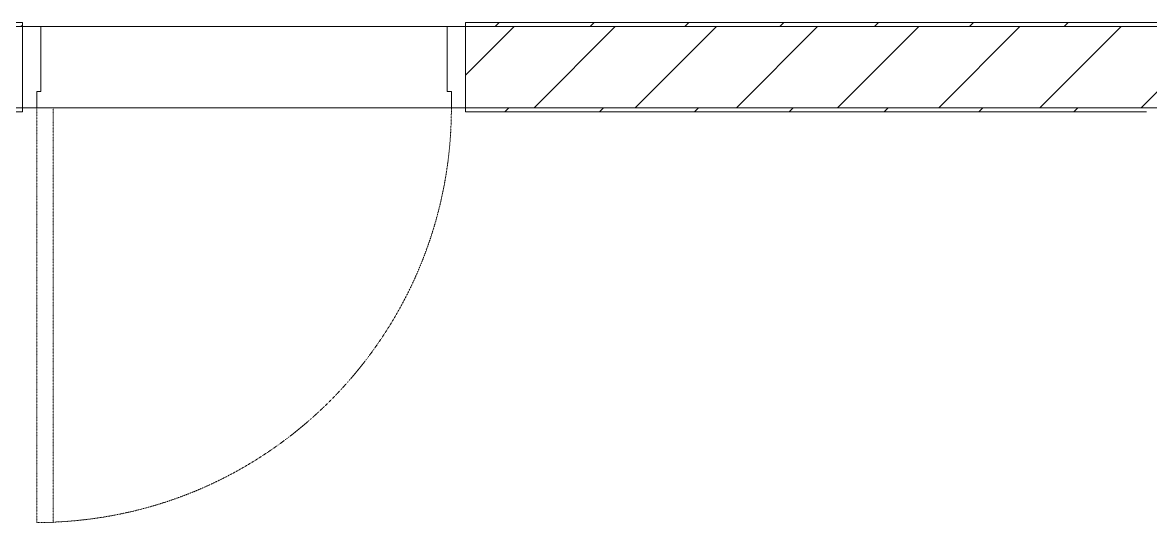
# Model space of a CAD drawing. Header units: millimetres. Extents: x 5359 to 218750, y -16347 to 109893.
# Drawn here: x 100278 to 103053, y 32317 to 33547 of the extents above; entities that cross this region are included whole.
import ezdxf

# ---------------------------------------------------------------- set-up
doc = ezdxf.new("R2010")
doc.units = ezdxf.units.MM
doc.linetypes.add('Grid Line', pattern=[22.225, 12.7, -3.175, 3.175, -3.175])
doc.linetypes.add('NET VAN', pattern=[1.06, 0.53, -0.53])
for name, color, linetype, lineweight in [('0-1', 7, 'Continuous', 5), ('A-DETL-GENF-2', 9, 'NET VAN', 9), ('A-DOOR', 31, 'Continuous', 9), ('A-DOOR-FRAM', 31, 'Continuous', 9), ('A-FLOR-1', 9, 'Continuous', 9), ('A-WALL', 113, 'Continuous', 9), ('A-WALL-3', 113, 'Continuous', 18), ('A-WALL-PATT-2', 9, 'Continuous', 9), ('A-WALL-PATT-3', 111, 'Continuous', 9), ('I-WALL-1', 53, 'Continuous', 18), ('I-WALL-3', 2, 'Continuous', 18), ('S-GRID-1', 1, 'Grid Line', 9)]:
    doc.layers.add(name, color=color, linetype=linetype, lineweight=lineweight)
pattern_1 = [(45, (0, 0), (-116.67262, 116.67262), [])]

# ---------------------------------------------------------------- blocks, each defined once
blk = doc.blocks.new('NCV_TKTC_TANG 1_rvt-1-TKCS_MB ĐỊNH VỊ CỔNG-HÀNG RÀO')
at = {"layer": 'A-WALL-PATT-2'}
h = blk.add_hatch(dxfattribs=at)
h.set_pattern_fill('FP_3', color=256, style=0, pattern_type=2)
h.set_pattern_definition(pattern_1)
h.paths.add_polyline_path([(100187.6, 33326.9), (100277.6, 33326.9), (100277.6, 33336.9), (100177.6, 33336.9), (100177.6, 33326.9)])
h.paths.add_polyline_path([(101376.3, 33326.9), (103052.6, 33326.9), (103052.6, 33336.9), (101367.6, 33336.9), (101367.6, 33326.9)])
at = {"layer": 'A-FLOR-1'}
for p, q in [((101322.6, 33536.9), (100322.6, 33536.9)), ((101332.6, 33336.9), (100312.6, 33336.9)), ((100312.6, 33336.9), (101332.6, 33336.9))]:
    blk.add_line(p, q, dxfattribs=at)
at = {"layer": 'I-WALL-1'}
for p, q in [((100277.6, 33336.9), (100177.6, 33336.9)), ((100277.6, 33326.9), (100277.6, 33336.9)), ((103052.6, 33336.9), (101367.6, 33336.9)), ((101367.6, 33336.9), (101367.6, 33326.9)), ((100187.6, 33326.9), (100277.6, 33326.9)), ((101367.6, 33326.9), (103042.6, 33326.9))]:
    blk.add_line(p, q, dxfattribs=at)
blk = doc.blocks.new('FD_05 - FD_05-1000x2200mm-835434-TKCS_MB ĐỊNH VỊ CỔNG-HÀNG RÀO')
at = {"layer": 'A-DETL-GENF-2'}
for p, q in [((470, 100), (470, 1120)), ((470, 1120), (510, 1120)), ((510, 1120), (510, 100)), ((510, 100), (470, 100))]:
    blk.add_line(p, q, dxfattribs=at)
blk.add_arc((510, 100), 1020, 92.2475, 180, dxfattribs=at)
at = {"layer": 'A-DOOR-FRAM'}
for p, q in [((-510, 100), (-545, 100)), ((-545, 100), (-545, -100)), ((-510, 60), (-510, 100)), ((545, 100), (510, 100)), ((510, 100), (510, 60)), ((545, -100), (545, 100)), ((-500, 60), (-510, 60)), ((-500, -100), (-500, 60)), ((510, 60), (500, 60)), ((500, 60), (500, -100)), ((-545, -100), (-500, -100)), ((500, -100), (545, -100))]:
    blk.add_line(p, q, dxfattribs=at)

msp = doc.modelspace()

# ---------------------------------------------------------------- hatches: boundary and pattern name
at = {"layer": 'A-WALL-PATT-3'}
h = msp.add_hatch(dxfattribs=at)
h.set_pattern_fill('FP_32', color=256, style=0, pattern_type=2)
h.set_pattern_definition(pattern_1)
h.paths.add_polyline_path([(101367.6, 33536.9), (104202.6, 33536.9), (104202.6, 33546.9), (101367.6, 33546.9)])
h.paths.add_polyline_path([(86652.3, 33536.9), (90337.6, 33536.9), (90337.6, 33546.9), (85247.6, 33546.9), (85247.6, 33536.9), (86457.8, 33536.9)])
h.paths.add_polyline_path([(94852.4, 33536.9), (100277.6, 33536.9), (100277.6, 33546.9), (93167.6, 33546.9), (93167.6, 33536.9)])
h.paths.add_polyline_path([(92077.6, 33536.9), (92075.4, 33546.9), (91427.6, 33546.9), (91427.6, 33536.9), (91927.6, 33536.9)])
h.paths.add_polyline_path([(83327.6, 33536.9), (84257.6, 33536.9), (84255.4, 33546.9), (83317.6, 33546.9), (83317.6, 33536.9)])
h = msp.add_hatch(dxfattribs=at)
h.set_pattern_fill('FP_1', color=256, style=0, pattern_type=2)
h.set_pattern_definition([(45, (0, 0), (-124.4508, 124.4508), [])])
h.paths.add_polyline_path([(107977.6, 33336.9), (107977.6, 33536.9), (104412.6, 33536.9), (104412.6, 33336.9), (107035.2, 33336.9)])
h.paths.add_polyline_path([(100277.6, 33336.9), (100277.6, 33536.9), (100127.6, 33536.9), (100127.6, 33336.9)])
h.paths.add_polyline_path([(103403.9, 33336.9), (104212.6, 33336.9), (104212.6, 33536.9), (101367.6, 33536.9), (101367.6, 33336.9), (102798.7, 33336.9)])

# ---------------------------------------------------------------- linework, layer by layer
at = {"layer": 'A-WALL'}
for p, q in [((100277.6, 33536.9), (100127.6, 33536.9)), ((100127.6, 33536.9), (100277.6, 33536.9)), ((100322.6, 33536.9), (101322.6, 33536.9)), ((104202.6, 33536.9), (101367.6, 33536.9)), ((101367.6, 33536.9), (104202.6, 33536.9)), ((101332.6, 33336.9), (100312.6, 33336.9))]:
    msp.add_line(p, q, dxfattribs=at)
at = {"layer": 'A-WALL-3'}
for p, q in [((100127.6, 33336.9), (100277.6, 33336.9)), ((101367.6, 33336.9), (104212.6, 33336.9))]:
    msp.add_line(p, q, dxfattribs=at)
at = {"layer": 'I-WALL-3'}
for p, q in [((100277.6, 33546.9), (93167.6, 33546.9)), ((100277.6, 33536.9), (100277.6, 33546.9)), ((104202.6, 33546.9), (101367.6, 33546.9)), ((101367.6, 33546.9), (101367.6, 33536.9))]:
    msp.add_line(p, q, dxfattribs=at)
at = {"layer": 'S-GRID-1'}
msp.add_line((135474.6, 33536.9), (24837.1, 33536.9), dxfattribs=at)

# ---------------------------------------------------------------- block references
at = {"layer": '0-1'}
msp.add_blockref('NCV_TKTC_TANG 1_rvt-1-TKCS_MB ĐỊNH VỊ CỔNG-HÀNG RÀO', (0, 0), dxfattribs=at)
at = {"layer": 'A-DOOR', "rotation": 180}
msp.add_blockref('FD_05 - FD_05-1000x2200mm-835434-TKCS_MB ĐỊNH VỊ CỔNG-HÀNG RÀO', (100822.6, 33436.9), dxfattribs=at)

doc.saveas('drawing.dxf')
